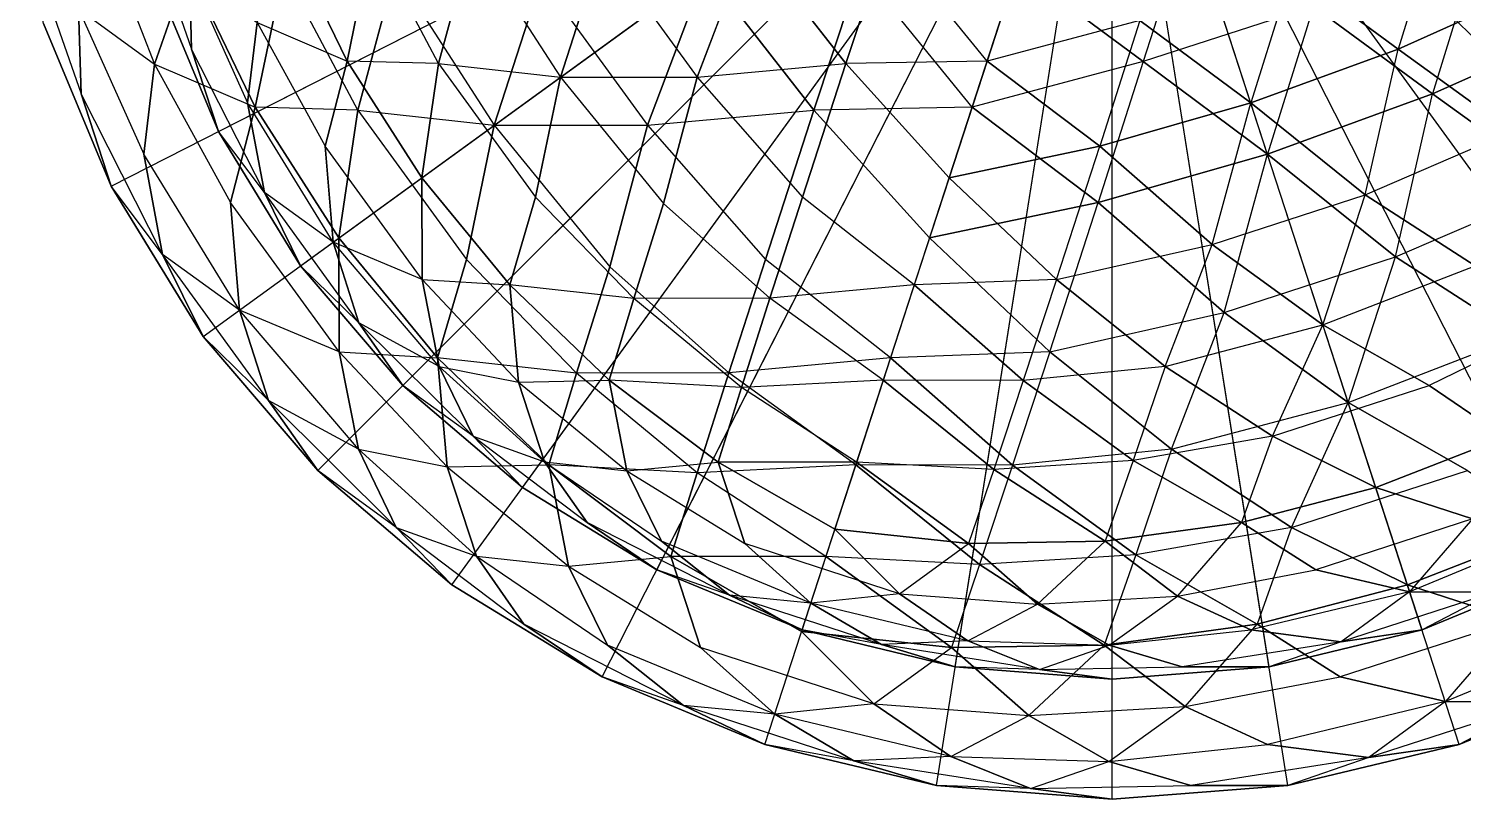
# Model space of a CAD drawing. Extents: x -140 to 778, y -205 to 202.
# Drawn here: x 256.4 to 340.9, y -204.7 to -159.3 of the extents above; entities that cross this region are included whole.
import ezdxf

# ---------------------------------------------------------------- set-up
doc = ezdxf.new("R2010")
doc.units = 0
doc.layers.add('L1', color=7, linetype='CONTINUOUS')

msp = doc.modelspace()

# ---------------------------------------------------------------- linework, layer by layer
at = {"layer": 'L1'}
for points, invisible_edges in [([(257.320343, -158.976654, -37.291512), (261.293732, -168.569305, -37.291512), (320.250183, -138.52951, -37.291508)], 136), ([(261.293732, -168.569305, -37.291512), (266.718842, -177.422287, -37.291508), (320.250183, -138.52951, -37.291508)], 136), ([(264.062805, -156.785873, -33.227833), (267.610504, -165.350754, -33.227829), (320.250183, -138.52951, -37.330921)], 136), ([(266.718842, -177.422287, -37.291508), (273.462067, -185.317596, -37.291508), (320.250183, -138.52951, -37.291508)], 136), ([(267.610504, -165.350754, -33.227829), (272.454346, -173.255203, -33.227829), (320.250183, -138.52951, -37.330921)], 136), ([(272.454346, -173.255203, -33.227829), (278.475067, -180.304581, -33.227829), (320.250183, -138.52951, -37.330921)], 136), ([(273.462067, -185.317596, -37.291508), (281.357391, -192.060837, -37.291508), (320.250183, -138.52951, -37.291508)], 136), ([(278.475067, -180.304581, -33.227829), (285.524445, -186.325333, -33.227829), (320.250183, -138.52951, -37.330921)], 136), ([(281.357391, -192.060837, -37.291508), (290.210358, -197.485947, -37.291508), (320.250183, -138.52951, -37.291508)], 136), ([(285.524445, -186.325333, -33.227829), (293.428894, -191.169174, -33.227829), (320.250183, -138.52951, -37.330921)], 136), ([(290.210358, -197.485947, -37.291508), (299.80304, -201.459366, -37.291504), (320.250183, -138.52951, -37.291508)], 136), ([(293.428894, -191.169174, -33.227829), (301.993774, -194.716873, -33.227825), (320.250183, -138.52951, -37.330921)], 136), ([(299.80304, -201.459366, -37.291504), (309.89917, -203.883224, -37.291504), (320.250183, -138.52951, -37.291508)], 136), ([(301.993774, -194.716873, -33.227825), (311.008209, -196.881042, -33.227825), (320.250183, -138.52951, -37.330921)], 136), ([(309.89917, -203.883224, -37.291504), (320.250183, -204.697876, -37.291504), (320.250183, -138.52951, -37.291508)], 136), ([(311.008209, -196.881042, -33.227825), (320.250183, -197.608398, -33.227825), (320.250183, -138.52951, -37.330921)], 136), ([(372.889862, -165.350784, -33.227821), (376.437561, -156.785904, -33.227825), (320.250183, -138.52951, -37.330921)], 136), ([(368.046021, -173.255234, -33.227821), (372.889862, -165.350784, -33.227821), (320.250183, -138.52951, -37.330921)], 136), ([(362.025269, -180.304611, -33.227821), (368.046021, -173.255234, -33.227821), (320.250183, -138.52951, -37.330921)], 136), ([(354.975861, -186.325348, -33.227821), (362.025269, -180.304611, -33.227821), (320.250183, -138.52951, -37.330921)], 136), ([(347.071411, -191.169205, -33.227821), (354.975861, -186.325348, -33.227821), (320.250183, -138.52951, -37.330921)], 136), ([(338.506561, -194.716888, -33.227825), (347.071411, -191.169205, -33.227821), (320.250183, -138.52951, -37.330921)], 136), ([(329.492157, -196.881042, -33.227825), (338.506561, -194.716888, -33.227825), (320.250183, -138.52951, -37.330921)], 136), ([(320.250183, -197.608398, -33.227825), (329.492157, -196.881042, -33.227825), (320.250183, -138.52951, -37.330921)], 136), ([(379.206635, -168.569336, -37.291504), (383.180054, -158.976669, -37.291504), (320.250183, -138.52951, -37.291508)], 136), ([(373.781525, -177.422318, -37.2915), (379.206635, -168.569336, -37.291504), (320.250183, -138.52951, -37.291508)], 136), ([(367.038269, -185.317627, -37.2915), (373.781525, -177.422318, -37.2915), (320.250183, -138.52951, -37.291508)], 136), ([(359.142975, -192.060852, -37.2915), (367.038269, -185.317627, -37.2915), (320.250183, -138.52951, -37.291508)], 136), ([(350.289978, -197.485962, -37.2915), (359.142975, -192.060852, -37.2915), (320.250183, -138.52951, -37.291508)], 136), ([(340.697327, -201.459381, -37.291504), (350.289978, -197.485962, -37.2915), (320.250183, -138.52951, -37.291508)], 136), ([(330.601196, -203.88324, -37.291504), (340.697327, -201.459381, -37.291504), (320.250183, -138.52951, -37.291508)], 136), ([(320.250183, -204.697876, -37.291504), (330.601196, -203.88324, -37.291504), (320.250183, -138.52951, -37.291508)], 136), ([(259.378754, -158.115646, -43.247032), (260.49649, -152.778961, -45.901672), (263.852081, -161.379349, -46.391041)], 8), ([(260.49649, -152.778961, -45.901672), (265.818817, -155.72612, -49.008152), (263.852081, -161.379349, -46.391041)], 8), ([(264.062805, -156.785873, -33.227833), (263.27597, -152.536301, -35.946602), (266.031769, -160.491959, -36.469505)], 8), ([(263.27597, -152.536301, -35.946602), (265.900696, -156.01712, -39.18335), (266.031769, -160.491959, -36.469505)], 8), ([(324.830048, -152.624893, -59.871056), (322.08075, -161.230011, -59.044163), (314.662659, -155.726135, -59.577885)], 8), ([(324.830048, -152.624893, -59.871056), (332.112244, -157.970581, -59.044163), (322.08075, -161.230011, -59.044163)], 8), ([(339.52887, -152.536316, -54.427734), (337.10379, -160.491989, -53.694962), (330.841309, -155.887604, -54.980484)], 8), ([(339.52887, -152.536316, -54.427734), (345.37793, -156.785904, -52.935871), (337.10379, -160.491989, -53.694962)], 8), ([(257.320343, -158.976654, -37.291512), (256.439087, -154.217117, -40.010281), (259.525574, -163.127457, -40.533188)], 8), ([(256.439087, -154.217117, -40.010281), (259.378754, -158.115646, -43.247032), (259.525574, -163.127457, -40.533188)], 8), ([(269.894714, -158.931152, -42.327362), (271.650726, -153.883636, -44.944473), (275.190857, -161.192978, -45.291615)], 8), ([(276.685944, -153.997025, -47.65382), (275.190857, -161.192978, -45.291615), (271.650726, -153.883636, -44.944473)], 8), ([(280.581024, -161.345032, -47.880684), (275.190857, -161.192978, -45.291615), (276.685944, -153.997025, -47.65382)], 8), ([(282.546234, -154.059311, -49.992493), (280.581024, -161.345032, -47.880684), (276.685944, -153.997025, -47.65382)], 8), ([(280.581024, -161.345032, -47.880684), (282.546234, -154.059311, -49.992493), (287.756073, -162.137848, -50.218208)], 8), ([(282.546234, -154.059311, -49.992493), (290.240143, -154.472931, -52.17968), (287.756073, -162.137848, -50.218208)], 8), ([(287.756073, -162.137848, -50.218208), (290.240143, -154.472931, -52.17968), (295.813477, -162.143967, -52.179676)], 8), ([(290.240143, -154.472931, -52.17968), (298.875244, -154.059311, -53.950092), (295.813477, -162.143967, -52.179676)], 8), ([(295.813477, -162.143967, -52.179676), (298.875244, -154.059311, -53.950092), (304.570679, -161.345032, -53.694965)], 8), ([(307.014496, -153.966217, -54.980484), (304.570679, -161.345032, -53.694965), (298.875244, -154.059311, -53.950092)], 8), ([(312.886353, -161.192993, -54.427731), (304.570679, -161.345032, -53.694965), (307.014496, -153.966217, -54.980484)], 8), ([(315.261322, -153.883636, -55.514202), (312.886353, -161.192993, -54.427731), (307.014496, -153.966217, -54.980484)], 8), ([(315.261322, -153.883636, -55.514202), (321.884613, -158.797821, -54.980484), (312.886353, -161.192993, -54.427731)], 8), ([(341.842346, -154.217133, -58.491413), (339.126251, -163.127487, -57.75864), (332.112244, -157.970581, -59.044163)], 8), ([(341.842346, -154.217133, -58.491413), (348.39328, -158.976669, -56.99955), (339.126251, -163.127487, -57.75864)], 8), ([(263.852081, -161.379349, -46.391041), (265.818817, -155.72612, -49.008152), (269.783752, -163.912598, -49.355293)], 8), ([(271.458252, -155.853134, -51.717503), (269.783752, -163.912598, -49.355293), (265.818817, -155.72612, -49.008152)], 8), ([(266.031769, -160.491959, -36.469505), (265.900696, -156.01712, -39.18335), (269.335785, -163.657257, -39.631363)], 8), ([(265.900696, -156.01712, -39.18335), (269.894714, -158.931152, -42.327362), (269.335785, -163.657257, -39.631363)], 8), ([(275.82074, -164.082886, -51.944363), (269.783752, -163.912598, -49.355293), (271.458252, -155.853134, -51.717503)], 8), ([(278.021759, -155.922897, -54.056175), (275.82074, -164.082886, -51.944363), (271.458252, -155.853134, -51.717503)], 8), ([(275.82074, -164.082886, -51.944363), (278.021759, -155.922897, -54.056175), (283.856812, -164.970856, -54.281887)], 8), ([(278.021759, -155.922897, -54.056175), (286.638947, -156.386139, -56.243362), (283.856812, -164.970856, -54.281887)], 8), ([(286.638947, -156.386139, -56.243362), (296.310242, -155.922897, -58.013775), (292.881073, -164.977707, -56.243362)], 8), ([(292.881073, -164.977707, -56.243362), (296.310242, -155.922897, -58.013775), (302.689148, -164.082901, -57.758648)], 8), ([(305.426208, -155.818619, -59.044167), (302.689148, -164.082901, -57.758648), (296.310242, -155.922897, -58.013775)], 8), ([(312.002716, -163.912613, -58.491413), (302.689148, -164.082901, -57.758648), (305.426208, -155.818619, -59.044167)], 8), ([(314.662659, -155.726135, -59.577885), (312.002716, -163.912613, -58.491413), (305.426208, -155.818619, -59.044167)], 8), ([(314.662659, -155.726135, -59.577885), (322.08075, -161.230011, -59.044163), (312.002716, -163.912613, -58.491413)], 8), ([(330.841309, -155.887604, -54.980484), (328.414673, -163.657272, -53.950089), (321.884613, -158.797821, -54.980484)], 8), ([(330.841309, -155.887604, -54.980484), (337.10379, -160.491989, -53.694962), (328.414673, -163.657272, -53.950089)], 8), ([(266.031769, -160.491959, -36.469505), (267.610504, -165.350754, -33.227829), (264.062805, -156.785873, -33.227833)], 8), ([(283.856812, -164.970856, -54.281887), (286.638947, -156.386139, -56.243362), (292.881073, -164.977707, -56.243362)], 8), ([(343.791351, -165.350784, -51.691498), (337.10379, -160.491989, -53.694962), (345.37793, -156.785904, -52.935871)], 8), ([(332.112244, -157.970581, -59.044163), (329.39444, -166.672607, -58.013771), (322.08075, -161.230011, -59.044163)], 8), ([(332.112244, -157.970581, -59.044163), (339.126251, -163.127487, -57.75864), (329.39444, -166.672607, -58.013771)], 8), ([(259.525574, -163.127457, -40.533188), (259.378754, -158.115646, -43.247032), (263.226074, -166.672592, -43.695042)], 8), ([(259.378754, -158.115646, -43.247032), (263.852081, -161.379349, -46.391041), (263.226074, -166.672592, -43.695042)], 8), ([(321.884613, -158.797821, -54.980484), (319.524506, -166.203827, -53.694965), (312.886353, -161.192993, -54.427731)], 8), ([(321.884613, -158.797821, -54.980484), (328.414673, -163.657272, -53.950089), (319.524506, -166.203827, -53.694965)], 8), ([(259.525574, -163.127457, -40.533188), (261.293732, -168.569305, -37.291512), (257.320343, -158.976654, -37.291512)], 8), ([(269.335785, -163.657257, -39.631363), (269.894714, -158.931152, -42.327362), (273.893463, -166.203812, -42.63554)], 8), ([(269.894714, -158.931152, -42.327362), (275.190857, -161.192978, -45.291615), (273.893463, -166.203812, -42.63554)], 8), ([(346.616302, -168.569336, -55.755177), (339.126251, -163.127487, -57.75864), (348.39328, -158.976669, -56.99955)], 8), ([(269.335785, -163.657257, -39.631363), (270.318939, -168.946503, -36.555218), (266.031769, -160.491959, -36.469505)], 8), ([(270.318939, -168.946503, -36.555218), (267.610504, -165.350754, -33.227829), (266.031769, -160.491959, -36.469505)], 8), ([(335.157501, -169.067474, -52.17968), (328.414673, -163.657272, -53.950089), (337.10379, -160.491989, -53.694962)], 8), ([(335.157501, -169.067474, -52.17968), (337.10379, -160.491989, -53.694962), (343.791351, -165.350784, -51.691498)], 8), ([(263.226074, -166.672592, -43.695042), (263.852081, -161.379349, -46.391041), (268.330688, -169.524734, -46.699219)], 8), ([(263.852081, -161.379349, -46.391041), (269.783752, -163.912598, -49.355293), (268.330688, -169.524734, -46.699219)], 8), ([(273.893463, -166.203812, -42.63554), (275.190857, -161.192978, -45.291615), (279.592621, -168.068954, -45.40807)], 8), ([(280.581024, -161.345032, -47.880684), (279.592621, -168.068954, -45.40807), (275.190857, -161.192978, -45.291615)], 8), ([(279.592621, -168.068954, -45.40807), (280.581024, -161.345032, -47.880684), (286.292877, -169.206726, -47.880684)], 8), ([(280.581024, -161.345032, -47.880684), (287.756073, -162.137848, -50.218208), (286.292877, -169.206726, -47.880684)], 8), ([(295.813477, -162.143967, -52.179676), (304.570679, -161.345032, -53.694965), (302.016266, -169.206726, -51.691502)], 8), ([(302.016266, -169.206726, -51.691502), (304.570679, -161.345032, -53.694965), (310.652222, -168.068954, -52.935871)], 8), ([(312.886353, -161.192993, -54.427731), (310.652222, -168.068954, -52.935871), (304.570679, -161.345032, -53.694965)], 8), ([(312.886353, -161.192993, -54.427731), (319.524506, -166.203827, -53.694965), (310.652222, -168.068954, -52.935871)], 8), ([(322.08075, -161.230011, -59.044163), (319.437439, -169.52475, -57.758644), (312.002716, -163.912613, -58.491413)], 8), ([(322.08075, -161.230011, -59.044163), (329.39444, -166.672607, -58.013771), (319.437439, -169.52475, -57.758644)], 8), ([(286.292877, -169.206726, -47.880684), (287.756073, -162.137848, -50.218208), (293.829285, -169.589127, -49.992493)], 8), ([(287.756073, -162.137848, -50.218208), (295.813477, -162.143967, -52.179676), (293.829285, -169.589127, -49.992493)], 8), ([(293.829285, -169.589127, -49.992493), (295.813477, -162.143967, -52.179676), (302.016266, -169.206726, -51.691502)], 8), ([(263.226074, -166.672592, -43.695042), (264.327209, -172.596558, -40.618896), (259.525574, -163.127457, -40.533188)], 8), ([(264.327209, -172.596558, -40.618896), (261.293732, -168.569305, -37.291512), (259.525574, -163.127457, -40.533188)], 8), ([(268.330688, -169.524734, -46.699219), (269.783752, -163.912598, -49.355293), (274.713715, -171.613693, -49.471752)], 8), ([(273.893463, -166.203812, -42.63554), (274.367767, -171.865021, -39.717575), (269.335785, -163.657257, -39.631363)], 8), ([(274.367767, -171.865021, -39.717575), (270.318939, -168.946503, -36.555218), (269.335785, -163.657257, -39.631363)], 8), ([(275.82074, -164.082886, -51.944363), (274.713715, -171.613693, -49.471752), (269.783752, -163.912598, -49.355293)], 8), ([(312.002716, -163.912613, -58.491413), (309.500488, -171.613693, -56.99955), (302.689148, -164.082901, -57.758648)], 8), ([(312.002716, -163.912613, -58.491413), (319.437439, -169.52475, -57.758644), (309.500488, -171.613693, -56.99955)], 8), ([(326.139648, -171.997559, -52.17968), (319.524506, -166.203827, -53.694965), (328.414673, -163.657272, -53.950089)], 8), ([(326.139648, -171.997559, -52.17968), (328.414673, -163.657272, -53.950089), (335.157501, -169.067474, -52.17968)], 8), ([(336.946381, -172.73204, -56.243362), (329.39444, -166.672607, -58.013771), (339.126251, -163.127487, -57.75864)], 8), ([(336.946381, -172.73204, -56.243362), (339.126251, -163.127487, -57.75864), (346.616302, -168.569336, -55.755177)], 8), ([(274.713715, -171.613693, -49.471752), (275.82074, -164.082886, -51.944363), (282.218018, -172.887985, -51.944363)], 8), ([(275.82074, -164.082886, -51.944363), (283.856812, -164.970856, -54.281887), (282.218018, -172.887985, -51.944363)], 8), ([(292.881073, -164.977707, -56.243362), (302.689148, -164.082901, -57.758648), (299.828217, -172.888, -55.75518)], 8), ([(299.828217, -172.888, -55.75518), (302.689148, -164.082901, -57.758648), (309.500488, -171.613693, -56.99955)], 8), ([(270.318939, -168.946503, -36.555218), (272.454346, -173.255203, -33.227829), (267.610504, -165.350754, -33.227829)], 8), ([(282.218018, -172.887985, -51.944363), (283.856812, -164.970856, -54.281887), (290.658783, -173.316284, -54.056171)], 8), ([(283.856812, -164.970856, -54.281887), (292.881073, -164.977707, -56.243362), (290.658783, -173.316284, -54.056171)], 8), ([(290.658783, -173.316284, -54.056171), (292.881073, -164.977707, -56.243362), (299.828217, -172.888, -55.75518)], 8), ([(341.625122, -173.255234, -49.992485), (335.157501, -169.067474, -52.17968), (343.791351, -165.350784, -51.691498)], 8), ([(279.592621, -168.068954, -45.40807), (279.605316, -174.065506, -42.63554), (273.893463, -166.203812, -42.63554)], 8), ([(279.605316, -174.065506, -42.63554), (274.367767, -171.865021, -39.717575), (273.893463, -166.203812, -42.63554)], 8), ([(316.970093, -174.065536, -51.691498), (310.652222, -168.068954, -52.935871), (319.524506, -166.203827, -53.694965)], 8), ([(316.970093, -174.065536, -51.691498), (319.524506, -166.203827, -53.694965), (326.139648, -171.997559, -52.17968)], 8), ([(268.330688, -169.524734, -46.699219), (268.861908, -175.86528, -43.781254), (263.226074, -166.672592, -43.695042)], 8), ([(268.861908, -175.86528, -43.781254), (264.327209, -172.596558, -40.618896), (263.226074, -166.672592, -43.695042)], 8), ([(326.846405, -176.013733, -56.243362), (319.437439, -169.52475, -57.758644), (329.39444, -166.672607, -58.013771)], 8), ([(326.846405, -176.013733, -56.243362), (329.39444, -166.672607, -58.013771), (336.946381, -172.73204, -56.243362)], 8), ([(286.292877, -169.206726, -47.880684), (284.77182, -174.380066, -45.291615), (279.592621, -168.068954, -45.40807)], 8), ([(279.605316, -174.065506, -42.63554), (279.592621, -168.068954, -45.40807), (284.77182, -174.380066, -45.291615)], 8), ([(310.652222, -168.068954, -52.935871), (308.601624, -174.380066, -51.06715), (302.016266, -169.206726, -51.691502)], 8), ([(310.652222, -168.068954, -52.935871), (316.970093, -174.065536, -51.691498), (308.601624, -174.380066, -51.06715)], 8), ([(264.327209, -172.596558, -40.618896), (266.718842, -177.422287, -37.291508), (261.293732, -168.569305, -37.291512)], 8), ([(274.367767, -171.865021, -39.717575), (275.892273, -176.617554, -36.555214), (270.318939, -168.946503, -36.555218)], 8), ([(275.892273, -176.617554, -36.555214), (272.454346, -173.255203, -33.227829), (270.318939, -168.946503, -36.555218)], 8), ([(344.190125, -177.422318, -54.056171), (336.946381, -172.73204, -56.243362), (346.616302, -168.569336, -55.755177)], 8), ([(274.713715, -171.613693, -49.471752), (274.727936, -178.329834, -46.699219), (268.330688, -169.524734, -46.699219)], 8), ([(274.727936, -178.329834, -46.699219), (268.861908, -175.86528, -43.781254), (268.330688, -169.524734, -46.699219)], 8), ([(292.077606, -175.181824, -47.65382), (284.77182, -174.380066, -45.291615), (286.292877, -169.206726, -47.880684)], 8), ([(293.829285, -169.589127, -49.992493), (292.077606, -175.181824, -47.65382), (286.292877, -169.206726, -47.880684)], 8), ([(300.095154, -175.172577, -49.592457), (292.077606, -175.181824, -47.65382), (293.829285, -169.589127, -49.992493)], 8), ([(302.016266, -169.206726, -51.691502), (300.095154, -175.172577, -49.592457), (293.829285, -169.589127, -49.992493)], 8), ([(308.601624, -174.380066, -51.06715), (300.095154, -175.172577, -49.592457), (302.016266, -169.206726, -51.691502)], 8), ([(316.576508, -178.329849, -55.75518), (309.500488, -171.613693, -56.99955), (319.437439, -169.52475, -57.758644)], 8), ([(316.576508, -178.329849, -55.75518), (319.437439, -169.52475, -57.758644), (326.846405, -176.013733, -56.243362)], 8), ([(332.661804, -176.728622, -50.218204), (326.139648, -171.997559, -52.17968), (335.157501, -169.067474, -52.17968)], 8), ([(332.661804, -176.728622, -50.218204), (335.157501, -169.067474, -52.17968), (341.625122, -173.255234, -49.992485)], 8), ([(279.605316, -174.065506, -42.63554), (280.618835, -179.187057, -39.631359), (274.367767, -171.865021, -39.717575)], 8), ([(280.618835, -179.187057, -39.631359), (275.892273, -176.617554, -36.555214), (274.367767, -171.865021, -39.717575)], 8), ([(282.218018, -172.887985, -51.944363), (280.514435, -178.682129, -49.355293), (274.713715, -171.613693, -49.471752)], 8), ([(274.727936, -178.329834, -46.699219), (274.713715, -171.613693, -49.471752), (280.514435, -178.682129, -49.355293)], 8), ([(309.500488, -171.613693, -56.99955), (307.203796, -178.682144, -55.130829), (299.828217, -172.888, -55.75518)], 8), ([(309.500488, -171.613693, -56.99955), (316.576508, -178.329849, -55.75518), (307.203796, -178.682144, -55.130829)], 8), ([(323.368744, -179.187073, -49.992489), (316.970093, -174.065536, -51.691498), (326.139648, -171.997559, -52.17968)], 8), ([(323.368744, -179.187073, -49.992489), (326.139648, -171.997559, -52.17968), (332.661804, -176.728622, -50.218204)], 8), ([(268.861908, -175.86528, -43.781254), (270.569336, -181.18811, -40.618896), (264.327209, -172.596558, -40.618896)], 8), ([(270.569336, -181.18811, -40.618896), (266.718842, -177.422287, -37.291508), (264.327209, -172.596558, -40.618896)], 8), ([(288.696899, -179.580093, -51.717503), (280.514435, -178.682129, -49.355293), (282.218018, -172.887985, -51.944363)], 8), ([(290.658783, -173.316284, -54.056171), (288.696899, -179.580093, -51.717503), (282.218018, -172.887985, -51.944363)], 8), ([(299.828217, -172.888, -55.75518), (297.676544, -179.569748, -53.656136), (290.658783, -173.316284, -54.056171)], 8), ([(307.203796, -178.682144, -55.130829), (297.676544, -179.569748, -53.656136), (299.828217, -172.888, -55.75518)], 8), ([(334.151215, -181.312515, -54.281883), (326.846405, -176.013733, -56.243362), (336.946381, -172.73204, -56.243362)], 8), ([(334.151215, -181.312515, -54.281883), (336.946381, -172.73204, -56.243362), (344.190125, -177.422318, -54.056171)], 8), ([(275.892273, -176.617554, -36.555214), (278.475067, -180.304581, -33.227829), (272.454346, -173.255203, -33.227829)], 8), ([(297.676544, -179.569748, -53.656136), (288.696899, -179.580093, -51.717503), (290.658783, -173.316284, -54.056171)], 8), ([(338.932556, -180.304611, -47.88068), (332.661804, -176.728622, -50.218204), (341.625122, -173.255234, -49.992485)], 8), ([(341.625122, -173.255234, -49.992485), (346.402771, -176.649414, -47.653812), (338.932556, -180.304611, -47.88068)], 8), ([(280.618835, -179.187057, -39.631359), (279.605316, -174.065506, -42.63554), (285.286346, -180.115936, -42.327358)], 8), ([(279.605316, -174.065506, -42.63554), (284.77182, -174.380066, -45.291615), (285.286346, -180.115936, -42.327358)], 8), ([(292.077606, -175.181824, -47.65382), (290.629486, -180.00563, -44.944469), (284.77182, -174.380066, -45.291615)], 8), ([(285.286346, -180.115936, -42.327358), (284.77182, -174.380066, -45.291615), (290.629486, -180.00563, -44.944469)], 8), ([(308.601624, -174.380066, -51.06715), (306.773773, -180.005646, -48.857296), (300.095154, -175.172577, -49.592457)], 8), ([(308.601624, -174.380066, -51.06715), (315.01767, -180.02121, -49.592457), (306.773773, -180.005646, -48.857296)], 8), ([(316.970093, -174.065536, -51.691498), (315.01767, -180.02121, -49.592457), (308.601624, -174.380066, -51.06715)], 8), ([(316.970093, -174.065536, -51.691498), (323.368744, -179.187073, -49.992489), (315.01767, -180.02121, -49.592457)], 8), ([(298.423279, -180.427094, -47.139709), (290.629486, -180.00563, -44.944469), (292.077606, -175.181824, -47.65382)], 8), ([(300.095154, -175.172577, -49.592457), (298.423279, -180.427094, -47.139709), (292.077606, -175.181824, -47.65382)], 8), ([(306.773773, -180.005646, -48.857296), (298.423279, -180.427094, -47.139709), (300.095154, -175.172577, -49.592457)], 8), ([(274.727936, -178.329834, -46.699219), (275.863098, -184.065964, -43.695038), (268.861908, -175.86528, -43.781254)], 8), ([(275.863098, -184.065964, -43.695038), (270.569336, -181.18811, -40.618896), (268.861908, -175.86528, -43.781254)], 8), ([(323.742981, -184.065994, -54.056171), (316.576508, -178.329849, -55.75518), (326.846405, -176.013733, -56.243362)], 8), ([(323.742981, -184.065994, -54.056171), (326.846405, -176.013733, -56.243362), (334.151215, -181.312515, -54.281883)], 8), ([(270.569336, -181.18811, -40.618896), (273.462067, -185.317596, -37.291508), (266.718842, -177.422287, -37.291508)], 8), ([(280.618835, -179.187057, -39.631359), (282.608215, -183.30748, -36.469505), (275.892273, -176.617554, -36.555214)], 8), ([(282.608215, -183.30748, -36.469505), (278.475067, -180.304581, -33.227829), (275.892273, -176.617554, -36.555214)], 8), ([(329.690582, -183.30751, -47.88068), (323.368744, -179.187073, -49.992489), (332.661804, -176.728622, -50.218204)], 8), ([(329.690582, -183.30751, -47.88068), (332.661804, -176.728622, -50.218204), (338.932556, -180.304611, -47.88068)], 8), ([(341.174469, -185.317627, -51.944359), (334.151215, -181.312515, -54.281883), (344.190125, -177.422318, -54.056171)], 8), ([(346.402771, -176.649414, -47.653812), (343.38266, -183.349869, -45.291607), (338.932556, -180.304611, -47.88068)], 8), ([(275.863098, -184.065964, -43.695038), (274.727936, -178.329834, -46.699219), (281.090698, -185.106308, -46.391037)], 8), ([(274.727936, -178.329834, -46.699219), (280.514435, -178.682129, -49.355293), (281.090698, -185.106308, -46.391037)], 8), ([(288.696899, -179.580093, -51.717503), (287.075012, -184.982773, -49.008148), (280.514435, -178.682129, -49.355293)], 8), ([(281.090698, -185.106308, -46.391037), (280.514435, -178.682129, -49.355293), (287.075012, -184.982773, -49.008148)], 8), ([(307.203796, -178.682144, -55.130829), (305.156586, -184.982773, -52.920979), (297.676544, -179.569748, -53.656136)], 8), ([(307.203796, -178.682144, -55.130829), (314.389771, -185.000214, -53.656136), (305.156586, -184.982773, -52.920979)], 8), ([(316.576508, -178.329849, -55.75518), (314.389771, -185.000214, -53.656136), (307.203796, -178.682144, -55.130829)], 8), ([(316.576508, -178.329849, -55.75518), (323.742981, -184.065994, -54.056171), (314.389771, -185.000214, -53.656136)], 8), ([(282.608215, -183.30748, -36.469505), (280.618835, -179.187057, -39.631359), (286.823517, -184.814957, -39.18335)], 8), ([(280.618835, -179.187057, -39.631359), (285.286346, -180.115936, -42.327358), (286.823517, -184.814957, -39.18335)], 8), ([(295.804077, -185.454803, -51.203388), (287.075012, -184.982773, -49.008148), (288.696899, -179.580093, -51.717503)], 8), ([(297.676544, -179.569748, -53.656136), (295.804077, -185.454803, -51.203388), (288.696899, -179.580093, -51.717503)], 8), ([(305.156586, -184.982773, -52.920979), (295.804077, -185.454803, -51.203388), (297.676544, -179.569748, -53.656136)], 8), ([(323.368744, -179.187073, -49.992489), (321.498566, -184.741287, -47.653816), (315.01767, -180.02121, -49.592457)], 8), ([(323.368744, -179.187073, -49.992489), (329.690582, -183.30751, -47.88068), (321.498566, -184.741287, -47.653816)], 8), ([(282.608215, -183.30748, -36.469505), (285.524445, -186.325333, -33.227829), (278.475067, -180.304581, -33.227829)], 8), ([(285.286346, -180.115936, -42.327358), (290.629486, -180.00563, -44.944469), (291.663605, -185.338287, -41.83799)], 8), ([(286.823517, -184.814957, -39.18335), (285.286346, -180.115936, -42.327358), (291.663605, -185.338287, -41.83799)], 8), ([(298.423279, -180.427094, -47.139709), (297.053528, -184.838089, -44.373276), (290.629486, -180.00563, -44.944469)], 8), ([(291.663605, -185.338287, -41.83799), (290.629486, -180.00563, -44.944469), (297.053528, -184.838089, -44.373276)], 8), ([(305.203613, -184.838089, -46.348576), (297.053528, -184.838089, -44.373276), (298.423279, -180.427094, -47.139709)], 8), ([(306.773773, -180.005646, -48.857296), (305.203613, -184.838089, -46.348576), (298.423279, -180.427094, -47.139709)], 8), ([(306.773773, -180.005646, -48.857296), (313.281708, -185.254883, -47.139706), (305.203613, -184.838089, -46.348576)], 8), ([(315.01767, -180.02121, -49.592457), (313.281708, -185.254883, -47.139706), (306.773773, -180.005646, -48.857296)], 8), ([(315.01767, -180.02121, -49.592457), (321.498566, -184.741287, -47.653816), (313.281708, -185.254883, -47.139706)], 8), ([(335.779968, -186.325348, -45.408066), (329.690582, -183.30751, -47.88068), (338.932556, -180.304611, -47.88068)], 8), ([(338.932556, -180.304611, -47.88068), (343.38266, -183.349869, -45.291607), (335.779968, -186.325348, -45.408066)], 8), ([(275.863098, -184.065964, -43.695038), (278.091187, -188.680847, -40.533184), (270.569336, -181.18811, -40.618896)], 8), ([(278.091187, -188.680847, -40.533184), (273.462067, -185.317596, -37.291508), (270.569336, -181.18811, -40.618896)], 8), ([(330.823425, -188.680878, -51.944359), (323.742981, -184.065994, -54.056171), (334.151215, -181.312515, -54.281883)], 8), ([(330.823425, -188.680878, -51.944359), (334.151215, -181.312515, -54.281883), (341.174469, -185.317627, -51.944359)], 8), ([(285.524445, -186.325333, -33.227829), (282.608215, -183.30748, -36.469505), (289.322906, -188.386856, -35.946598)], 8), ([(282.608215, -183.30748, -36.469505), (286.823517, -184.814957, -39.18335), (289.322906, -188.386856, -35.946598)], 8), ([(329.690582, -183.30751, -47.88068), (327.88031, -188.386871, -45.291607), (321.498566, -184.741287, -47.653816)], 8), ([(329.690582, -183.30751, -47.88068), (335.779968, -186.325348, -45.408066), (327.88031, -188.386871, -45.291607)], 8), ([(341.486969, -188.166306, -42.635536), (335.779968, -186.325348, -45.408066), (343.38266, -183.349869, -45.291607)], 8), ([(278.091187, -188.680847, -40.533184), (275.863098, -184.065964, -43.695038), (282.812347, -190.369217, -43.247028)], 8), ([(275.863098, -184.065964, -43.695038), (281.090698, -185.106308, -46.391037), (282.812347, -190.369217, -43.247028)], 8), ([(323.742981, -184.065994, -54.056171), (321.648376, -190.286713, -51.717499), (314.389771, -185.000214, -53.656136)], 8), ([(323.742981, -184.065994, -54.056171), (330.823425, -188.680878, -51.944359), (321.648376, -190.286713, -51.717499)], 8), ([(281.090698, -185.106308, -46.391037), (287.075012, -184.982773, -49.008148), (288.233215, -190.955338, -45.901669)], 8), ([(289.322906, -188.386856, -35.946598), (286.823517, -184.814957, -39.18335), (293.712738, -189.494995, -38.613377)], 8), ([(286.823517, -184.814957, -39.18335), (291.663605, -185.338287, -41.83799), (293.712738, -189.494995, -38.613377)], 8), ([(295.804077, -185.454803, -51.203388), (294.269958, -190.395126, -48.436954), (287.075012, -184.982773, -49.008148)], 8), ([(288.233215, -190.955338, -45.901669), (287.075012, -184.982773, -49.008148), (294.269958, -190.395126, -48.436954)], 8), ([(291.663605, -185.338287, -41.83799), (297.053528, -184.838089, -44.373276), (298.610046, -189.628571, -41.17717)], 8), ([(305.156586, -184.982773, -52.920979), (303.39801, -190.395126, -50.412258), (295.804077, -185.454803, -51.203388)], 8), ([(305.203613, -184.838089, -46.348576), (303.921173, -188.785019, -43.588955), (297.053528, -184.838089, -44.373276)], 8), ([(298.610046, -189.628571, -41.17717), (297.053528, -184.838089, -44.373276), (303.921173, -188.785019, -43.588955)], 8), ([(305.156586, -184.982773, -52.920979), (312.445496, -190.861938, -51.203384), (303.39801, -190.395126, -50.412258)], 8), ([(305.203613, -184.838089, -46.348576), (311.79715, -189.628586, -44.373272), (303.921173, -188.785019, -43.588955)], 8), ([(314.389771, -185.000214, -53.656136), (312.445496, -190.861938, -51.203384), (305.156586, -184.982773, -52.920979)], 8), ([(313.281708, -185.254883, -47.139706), (311.79715, -189.628586, -44.373272), (305.203613, -184.838089, -46.348576)], 8), ([(314.389771, -185.000214, -53.656136), (321.648376, -190.286713, -51.717499), (312.445496, -190.861938, -51.203384)], 8), ([(321.498566, -184.741287, -47.653816), (319.834747, -189.49501, -44.944466), (313.281708, -185.254883, -47.139706)], 8), ([(321.498566, -184.741287, -47.653816), (327.88031, -188.386871, -45.291607), (319.834747, -189.49501, -44.944466)], 8), ([(278.091187, -188.680847, -40.533184), (281.357391, -192.060837, -37.291508), (273.462067, -185.317596, -37.291508)], 8), ([(282.812347, -190.369217, -43.247028), (281.090698, -185.106308, -46.391037), (288.233215, -190.955338, -45.901669)], 8), ([(293.712738, -189.494995, -38.613377), (291.663605, -185.338287, -41.83799), (298.610046, -189.628571, -41.17717)], 8), ([(303.39801, -190.395126, -50.412258), (294.269958, -190.395126, -48.436954), (295.804077, -185.454803, -51.203388)], 8), ([(313.281708, -185.254883, -47.139706), (319.834747, -189.49501, -44.944466), (311.79715, -189.628586, -44.373272)], 8), ([(337.643555, -192.060852, -49.471745), (330.823425, -188.680878, -51.944359), (341.174469, -185.317627, -51.944359)], 8), ([(341.174469, -185.317627, -51.944359), (346.158569, -188.728302, -49.355286), (337.643555, -192.060852, -49.471745)], 8), ([(289.322906, -188.386856, -35.946598), (293.428894, -191.169174, -33.227829), (285.524445, -186.325333, -33.227829)], 8), ([(332.244995, -191.169189, -42.635536), (327.88031, -188.386871, -45.291607), (335.779968, -186.325348, -45.408066)], 8), ([(335.779968, -186.325348, -45.408066), (341.486969, -188.166306, -42.635536), (332.244995, -191.169189, -42.635536)], 8), ([(293.712738, -189.494995, -38.613377), (297.706757, -192.672897, -36.017483), (289.322906, -188.386856, -35.946598)], 8), ([(297.706757, -192.672897, -36.017483), (293.428894, -191.169174, -33.227829), (289.322906, -188.386856, -35.946598)], 8), ([(324.09259, -192.724854, -42.327354), (319.834747, -189.49501, -44.944466), (327.88031, -188.386871, -45.291607)], 8), ([(324.09259, -192.724854, -42.327354), (327.88031, -188.386871, -45.291607), (332.244995, -191.169189, -42.635536)], 8), ([(341.486969, -188.166306, -42.635536), (337.775696, -192.467499, -39.717571), (332.244995, -191.169189, -42.635536)], 8), ([(341.486969, -188.166306, -42.635536), (346.671051, -188.785034, -39.631351), (337.775696, -192.467499, -39.717571)], 8), ([(281.357391, -192.060837, -37.291508), (278.091187, -188.680847, -40.533184), (285.611633, -194.369751, -40.010277)], 8), ([(278.091187, -188.680847, -40.533184), (282.812347, -190.369217, -43.247028), (285.611633, -194.369751, -40.010277)], 8), ([(303.921173, -188.785019, -43.588955), (307.722107, -192.589264, -41.17717), (298.610046, -189.628571, -41.17717)], 8), ([(307.722107, -192.589264, -41.17717), (303.921173, -188.785019, -43.588955), (311.79715, -189.628586, -44.373272)], 8), ([(330.823425, -188.680878, -51.944359), (328.795929, -194.369766, -49.355286), (321.648376, -190.286713, -51.717499)], 8), ([(330.823425, -188.680878, -51.944359), (337.643555, -192.060852, -49.471745), (328.795929, -194.369766, -49.355286)], 8), ([(344.0354, -194.122711, -46.699215), (337.643555, -192.060852, -49.471745), (346.158569, -188.728302, -49.355286)], 8), ([(346.671051, -188.785034, -39.631351), (342.766724, -192.486237, -36.555206), (337.775696, -192.467499, -39.717571)], 8), ([(298.610046, -189.628571, -41.17717), (302.507324, -193.136398, -38.684219), (293.712738, -189.494995, -38.613377)], 8), ([(302.507324, -193.136398, -38.684219), (297.706757, -192.672897, -36.017483), (293.712738, -189.494995, -38.613377)], 8), ([(307.722107, -192.589264, -41.17717), (302.507324, -193.136398, -38.684219), (298.610046, -189.628571, -41.17717)], 8), ([(307.722107, -192.589264, -41.17717), (311.79715, -189.628586, -44.373272), (315.863678, -193.20137, -41.837986)], 8), ([(315.863678, -193.20137, -41.837986), (311.79715, -189.628586, -44.373272), (319.834747, -189.49501, -44.944466)], 8), ([(315.863678, -193.20137, -41.837986), (319.834747, -189.49501, -44.944466), (324.09259, -192.724854, -42.327354)], 8), ([(285.611633, -194.369751, -40.010277), (282.812347, -190.369217, -43.247028), (290.528259, -195.61087, -42.677055)], 8), ([(282.812347, -190.369217, -43.247028), (288.233215, -190.955338, -45.901669), (290.528259, -195.61087, -42.677055)], 8), ([(288.233215, -190.955338, -45.901669), (294.269958, -190.395126, -48.436954), (296.013245, -195.760468, -45.240852)], 8), ([(290.528259, -195.61087, -42.677055), (288.233215, -190.955338, -45.901669), (296.013245, -195.760468, -45.240852)], 8), ([(303.39801, -190.395126, -50.412258), (301.9617, -194.815689, -47.652634), (294.269958, -190.395126, -48.436954)], 8), ([(296.013245, -195.760468, -45.240852), (294.269958, -190.395126, -48.436954), (301.9617, -194.815689, -47.652634)], 8), ([(303.39801, -190.395126, -50.412258), (310.782776, -195.760468, -48.436954), (301.9617, -194.815689, -47.652634)], 8), ([(312.445496, -190.861938, -51.203384), (310.782776, -195.760468, -48.436954), (303.39801, -190.395126, -50.412258)], 8), ([(312.445496, -190.861938, -51.203384), (319.784912, -195.610886, -49.008144), (310.782776, -195.760468, -48.436954)], 8), ([(321.648376, -190.286713, -51.717499), (319.784912, -195.610886, -49.008144), (312.445496, -190.861938, -51.203384)], 8), ([(321.648376, -190.286713, -51.717499), (328.795929, -194.369766, -49.355286), (319.784912, -195.610886, -49.008144)], 8), ([(297.706757, -192.672897, -36.017483), (301.993774, -194.716873, -33.227825), (293.428894, -191.169174, -33.227829)], 8), ([(328.414673, -194.716873, -39.631355), (324.09259, -192.724854, -42.327354), (332.244995, -191.169189, -42.635536)], 8), ([(332.244995, -191.169189, -42.635536), (337.775696, -192.467499, -39.717571), (328.414673, -194.716873, -39.631355)], 8), ([(342.766724, -192.486237, -36.555206), (347.071411, -191.169205, -33.227821), (338.506561, -194.716888, -33.227825)], 136), ([(285.611633, -194.369751, -40.010277), (290.210358, -197.485947, -37.291508), (281.357391, -192.060837, -37.291508)], 8), ([(307.722107, -192.589264, -41.17717), (311.762604, -195.359772, -38.613373), (302.507324, -193.136398, -38.684219)], 8), ([(311.762604, -195.359772, -38.613373), (307.722107, -192.589264, -41.17717), (315.863678, -193.20137, -41.837986)], 8), ([(337.775696, -192.467499, -39.717571), (333.748871, -195.416321, -36.55521), (328.414673, -194.716873, -39.631355)], 8), ([(333.684387, -197.485962, -46.699215), (328.795929, -194.369766, -49.355286), (337.643555, -192.060852, -49.471745)], 8), ([(337.643555, -192.060852, -49.471745), (344.0354, -194.122711, -46.699215), (333.684387, -197.485962, -46.699215)], 8), ([(337.775696, -192.467499, -39.717571), (342.766724, -192.486237, -36.555206), (333.748871, -195.416321, -36.55521)], 8), ([(342.766724, -192.486237, -36.555206), (338.506561, -194.716888, -33.227825), (333.748871, -195.416321, -36.55521)], 136), ([(302.507324, -193.136398, -38.684219), (306.663483, -195.583115, -36.017479), (297.706757, -192.672897, -36.017483)], 8), ([(306.663483, -195.583115, -36.017479), (301.993774, -194.716873, -33.227825), (297.706757, -192.672897, -36.017483)], 8), ([(311.762604, -195.359772, -38.613373), (306.663483, -195.583115, -36.017479), (302.507324, -193.136398, -38.684219)], 8), ([(311.762604, -195.359772, -38.613373), (315.863678, -193.20137, -41.837986), (320.086975, -195.622925, -39.183346)], 8), ([(320.086975, -195.622925, -39.183346), (315.863678, -193.20137, -41.837986), (324.09259, -192.724854, -42.327354)], 8), ([(320.086975, -195.622925, -39.183346), (324.09259, -192.724854, -42.327354), (328.414673, -194.716873, -39.631355)], 8), ([(344.0354, -194.122711, -46.699215), (339.878754, -198.940063, -43.781246), (333.684387, -197.485962, -46.699215)], 8), ([(344.0354, -194.122711, -46.699215), (349.841553, -194.815689, -43.69503), (339.878754, -198.940063, -43.781246)], 8), ([(290.528259, -195.61087, -42.677055), (295.001556, -199.170105, -40.081165), (285.611633, -194.369751, -40.010277)], 8), ([(295.001556, -199.170105, -40.081165), (290.210358, -197.485947, -37.291508), (285.611633, -194.369751, -40.010277)], 8), ([(301.9617, -194.815689, -47.652634), (306.21875, -199.076431, -45.240849), (296.013245, -195.760468, -45.240852)], 8), ([(306.21875, -199.076431, -45.240849), (301.9617, -194.815689, -47.652634), (310.782776, -195.760468, -48.436954)], 8), ([(306.663483, -195.583115, -36.017479), (311.008209, -196.881042, -33.227825), (301.993774, -194.716873, -33.227825)], 8), ([(324.55368, -199.228302, -46.391037), (319.784912, -195.610886, -49.008144), (328.795929, -194.369766, -49.355286)], 8), ([(324.383301, -196.881042, -36.469501), (320.086975, -195.622925, -39.183346), (328.414673, -194.716873, -39.631355)], 8), ([(328.414673, -194.716873, -39.631355), (333.748871, -195.416321, -36.55521), (324.383301, -196.881042, -36.469501)], 8), ([(324.55368, -199.228302, -46.391037), (328.795929, -194.369766, -49.355286), (333.684387, -197.485962, -46.699215)], 8), ([(333.748871, -195.416321, -36.55521), (338.506561, -194.716888, -33.227825), (329.492157, -196.881042, -33.227825)], 136), ([(349.841553, -194.815689, -43.69503), (345.468719, -198.96106, -40.618885), (339.878754, -198.940063, -43.781246)], 8), ([(296.013245, -195.760468, -45.240852), (300.378174, -199.68924, -42.747898), (290.528259, -195.61087, -42.677055)], 8), ([(300.378174, -199.68924, -42.747898), (295.001556, -199.170105, -40.081165), (290.528259, -195.61087, -42.677055)], 8), ([(306.21875, -199.076431, -45.240849), (300.378174, -199.68924, -42.747898), (296.013245, -195.760468, -45.240852)], 8), ([(306.21875, -199.076431, -45.240849), (310.782776, -195.760468, -48.436954), (315.337311, -199.762009, -45.901665)], 8), ([(311.762604, -195.359772, -38.613373), (315.965424, -197.043549, -35.946594), (306.663483, -195.583115, -36.017479)], 8), ([(315.965424, -197.043549, -35.946594), (311.008209, -196.881042, -33.227825), (306.663483, -195.583115, -36.017479)], 8), ([(315.337311, -199.762009, -45.901665), (310.782776, -195.760468, -48.436954), (319.784912, -195.610886, -49.008144)], 8), ([(315.965424, -197.043549, -35.946594), (311.762604, -195.359772, -38.613373), (320.086975, -195.622925, -39.183346)], 8), ([(315.337311, -199.762009, -45.901665), (319.784912, -195.610886, -49.008144), (324.55368, -199.228302, -46.391037)], 8), ([(315.965424, -197.043549, -35.946594), (320.086975, -195.622925, -39.183346), (324.383301, -196.881042, -36.469501)], 8), ([(333.748871, -195.416321, -36.55521), (329.492157, -196.881042, -33.227825), (324.383301, -196.881042, -36.469501)], 8), ([(295.001556, -199.170105, -40.081165), (299.80304, -201.459366, -37.291504), (290.210358, -197.485947, -37.291508)], 8), ([(315.965424, -197.043549, -35.946594), (320.250183, -197.608398, -33.227825), (311.008209, -196.881042, -33.227825)], 8), ([(320.250183, -197.608398, -33.227825), (315.965424, -197.043549, -35.946594), (324.383301, -196.881042, -36.469501)], 8), ([(324.383301, -196.881042, -36.469501), (329.492157, -196.881042, -33.227825), (320.250183, -197.608398, -33.227825)], 8), ([(329.394409, -201.459366, -43.695034), (324.55368, -199.228302, -46.391037), (333.684387, -197.485962, -46.699215)], 8), ([(333.684387, -197.485962, -46.699215), (339.878754, -198.940063, -43.781246), (329.394409, -201.459366, -43.695034)], 8), ([(345.468719, -198.96106, -40.618885), (350.289978, -197.485962, -37.2915), (340.697327, -201.459381, -37.291504)], 136), ([(300.378174, -199.68924, -42.747898), (305.033081, -202.42955, -40.081161), (295.001556, -199.170105, -40.081165)], 8), ([(305.033081, -202.42955, -40.081161), (299.80304, -201.459366, -37.291504), (295.001556, -199.170105, -40.081165)], 8), ([(306.21875, -199.076431, -45.240849), (310.74411, -202.179398, -42.677052), (300.378174, -199.68924, -42.747898)], 8), ([(310.74411, -202.179398, -42.677052), (306.21875, -199.076431, -45.240849), (315.337311, -199.762009, -45.901665)], 8), ([(320.067413, -202.474152, -43.247025), (315.337311, -199.762009, -45.901665), (324.55368, -199.228302, -46.391037)], 8), ([(320.067413, -202.474152, -43.247025), (324.55368, -199.228302, -46.391037), (329.394409, -201.459366, -43.695034)], 8), ([(339.878754, -198.940063, -43.781246), (335.368713, -202.242737, -40.618889), (329.394409, -201.459366, -43.695034)], 8), ([(339.878754, -198.940063, -43.781246), (345.468719, -198.96106, -40.618885), (335.368713, -202.242737, -40.618889)], 8), ([(345.468719, -198.96106, -40.618885), (340.697327, -201.459381, -37.291504), (335.368713, -202.242737, -40.618889)], 8), ([(310.74411, -202.179398, -42.677052), (305.033081, -202.42955, -40.081161), (300.378174, -199.68924, -42.747898)], 8), ([(310.74411, -202.179398, -42.677052), (315.337311, -199.762009, -45.901665), (320.067413, -202.474152, -43.247025)], 8), ([(305.033081, -202.42955, -40.081161), (309.89917, -203.883224, -37.291504), (299.80304, -201.459366, -37.291504)], 8), ([(324.879303, -203.88324, -40.53318), (320.067413, -202.474152, -43.247025), (329.394409, -201.459366, -43.695034)], 8), ([(329.394409, -201.459366, -43.695034), (335.368713, -202.242737, -40.618889), (324.879303, -203.88324, -40.53318)], 8), ([(335.368713, -202.242737, -40.618889), (340.697327, -201.459381, -37.291504), (330.601196, -203.88324, -37.291504)], 136), ([(310.74411, -202.179398, -42.677052), (315.451263, -204.065231, -40.010273), (305.033081, -202.42955, -40.081161)], 8), ([(315.451263, -204.065231, -40.010273), (309.89917, -203.883224, -37.291504), (305.033081, -202.42955, -40.081161)], 8), ([(315.451263, -204.065231, -40.010273), (310.74411, -202.179398, -42.677052), (320.067413, -202.474152, -43.247025)], 8), ([(315.451263, -204.065231, -40.010273), (320.067413, -202.474152, -43.247025), (324.879303, -203.88324, -40.53318)], 8), ([(335.368713, -202.242737, -40.618889), (330.601196, -203.88324, -37.291504), (324.879303, -203.88324, -40.53318)], 8), ([(315.451263, -204.065231, -40.010273), (320.250183, -204.697876, -37.291504), (309.89917, -203.883224, -37.291504)], 8), ([(320.250183, -204.697876, -37.291504), (315.451263, -204.065231, -40.010273), (324.879303, -203.88324, -40.53318)], 8), ([(324.879303, -203.88324, -40.53318), (330.601196, -203.88324, -37.291504), (320.250183, -204.697876, -37.291504)], 8)]:
    msp.add_3dface(points, dxfattribs=dict(at, invisible_edges=invisible_edges))

doc.saveas('drawing.dxf')
